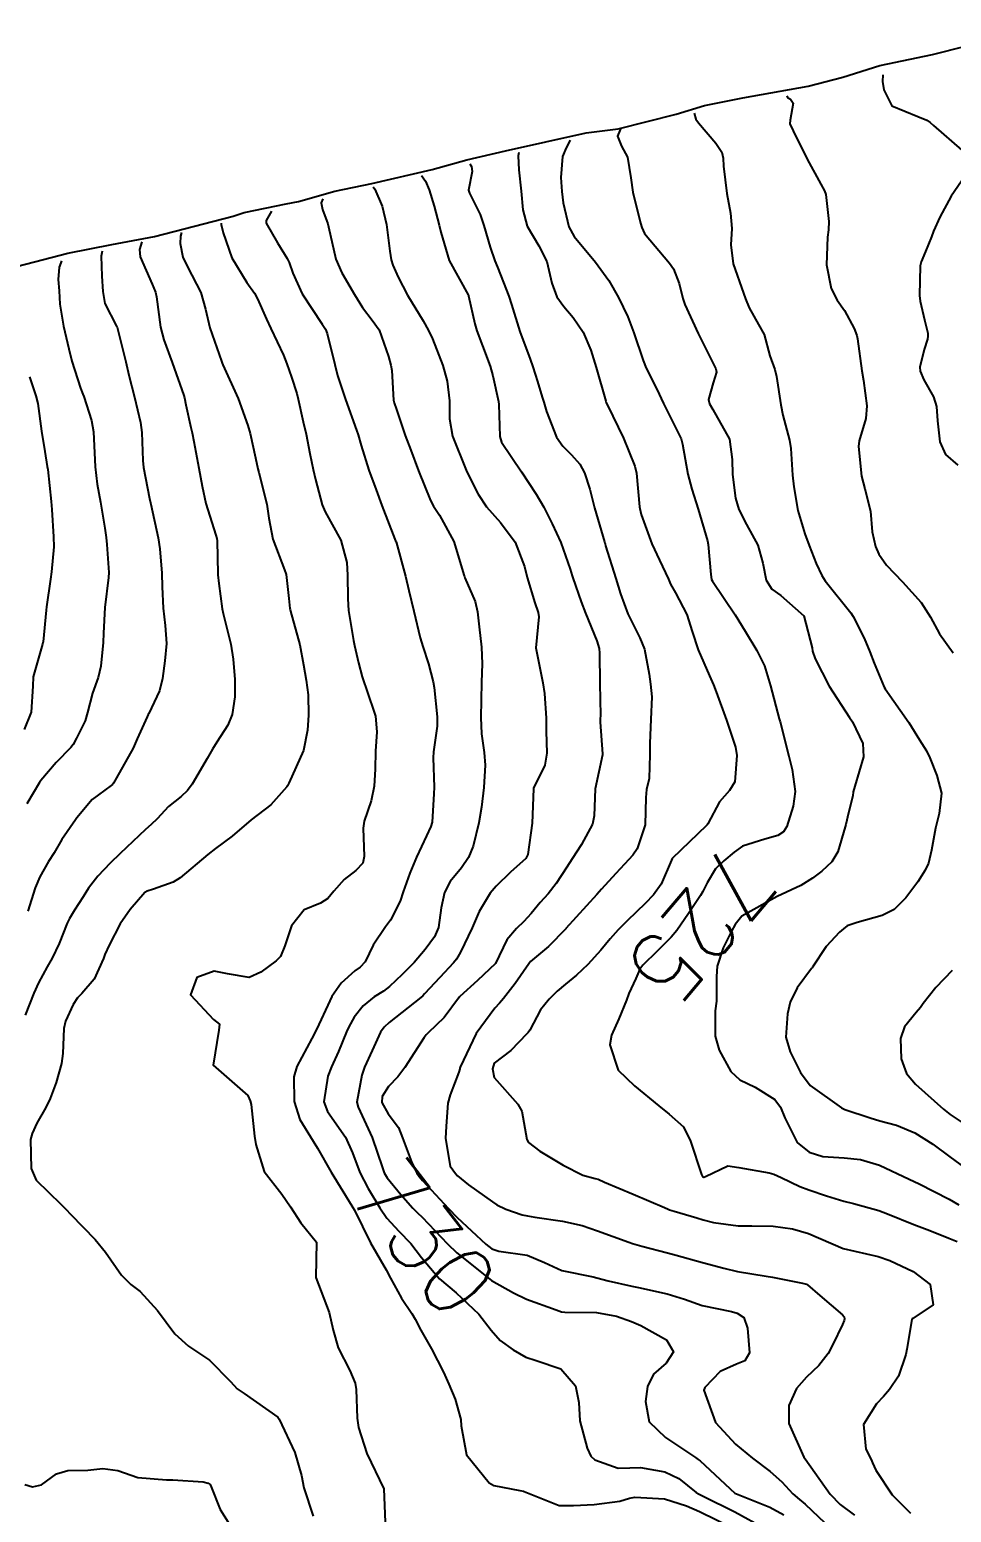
# Model space of a CAD drawing. Header units: metres. Extents: x 298520 to 308411, y 7433745 to 7450750.
# Drawn here: x 299392.7 to 299445.2, y 7449661.3 to 7449745.8 of the extents above; entities that cross this region are included whole.
import ezdxf
from ezdxf.enums import TextEntityAlignment as Align

# ---------------------------------------------------------------- set-up
doc = ezdxf.new("R2010")
doc.units = ezdxf.units.M
doc.header["$LTSCALE"] = 10
for name, color, linetype in [('Area', 45, 'Continuous'), ('Cotas', 45, 'Continuous'), ('Curvas de Nivel 1m', 11, 'Continuous'), ('Curvas de Nivel 5m', 15, 'Continuous')]:
    doc.layers.add(name, color=color, linetype=linetype)
doc.styles.add('Style-STANDARD', font='STANDARD.shx')

msp = doc.modelspace()

# ---------------------------------------------------------------- linework, layer by layer
at = {"layer": 'Area'}
msp.add_polyline3d([(299387.225, 7449731.028, 739.11), (299394.905, 7449733.022, 735.549), (299397.411, 7449733.517, 734.79), (299399.846, 7449733.985, 734.229), (299404.321, 7449735.144, 732.127), (299404.954, 7449735.347, 732.268), (299407.348, 7449735.832, 730.87), (299408.04, 7449735.971, 730.539), (299410.116, 7449736.567, 729.849), (299412.214, 7449736.997, 731.17), (299415.654, 7449737.799, 731.248), (299417.62, 7449738.341, 727.478), (299419.827, 7449738.851, 726.419), (299424.422, 7449739.884, 724.771), (299426.237, 7449740.117, 724.151), (299429.547, 7449740.956, 723.487), (299431.151, 7449741.438, 723.439), (299433.347, 7449741.87, 722.731), (299437.052, 7449742.551, 722.37), (299439.026, 7449743.049, 722.287), (299441.144, 7449743.71, 730.268), (299444.146, 7449744.347, 733.459), (299449.77, 7449745.76, 732.289)], dxfattribs=at)
at = {"layer": 'Curvas de Nivel 1m', "flags": 128}
for points, elevation in [([(299441.303, 7449743.19), (299441.29, 7449742.803), (299441.376, 7449742.325), (299441.834, 7449741.414), (299443.314, 7449740.819), (299443.826, 7449740.604), (299443.998, 7449740.471), (299444.188, 7449740.295), (299445.802, 7449738.906)], 721), ([(299435.843, 7449741.99), (299435.876, 7449741.902), (299436.049, 7449741.795), (299436.213, 7449741.575), (299436.034, 7449740.597), (299436.023, 7449740.388), (299436.204, 7449739.999), (299436.995, 7449738.378), (299437.779, 7449736.953), (299437.997, 7449736.589), (299438.066, 7449736.366), (299438.231, 7449734.837), (299438.215, 7449734.363), (299438.169, 7449733.942), (299438.099, 7449732.364), (299438.369, 7449731.02), (299438.717, 7449730.355), (299439.123, 7449729.774), (299439.687, 7449728.733), (299439.829, 7449728.339), (299439.87, 7449728.148), (299440.118, 7449726.335), (299440.208, 7449725.774), (299440.395, 7449724.332), (299440.346, 7449723.609), (299439.969, 7449722.336), (299439.92, 7449722.016), (299440.095, 7449720.335), (299440.296, 7449719.613), (299440.618, 7449718.329), (299440.713, 7449717.16), (299440.894, 7449716.326), (299441.087, 7449715.885), (299441.522, 7449715.267), (299442.431, 7449714.311), (299443.495, 7449713.13), (299444.034, 7449712.292), (299444.546, 7449711.356), (299445.322, 7449710.272)], 722), ([(299430.563, 7449741), (299430.66, 7449740.659), (299430.816, 7449740.45), (299431.811, 7449739.286), (299432.153, 7449738.782), (299432.23, 7449738.434), (299432.246, 7449737.984), (299432.438, 7449736.43), (299432.648, 7449735.313), (299432.71, 7449734.43), (299432.665, 7449733.505), (299432.797, 7449732.429), (299433.37, 7449730.76), (299433.499, 7449730.422), (299433.698, 7449729.912), (299434.235, 7449728.959), (299434.553, 7449728.407), (299434.882, 7449727.184), (299435.157, 7449726.397), (299435.266, 7449726.012), (299435.501, 7449724.392), (299435.624, 7449723.807), (299436.002, 7449722.386), (299436.075, 7449721.908), (299436.176, 7449720.384), (299436.245, 7449719.714), (299436.469, 7449718.381), (299436.868, 7449717.052), (299437.126, 7449716.374), (299437.523, 7449715.364), (299437.83, 7449714.679), (299438.034, 7449714.365), (299439.486, 7449712.553), (299439.621, 7449712.348), (299440.244, 7449711.112), (299440.566, 7449710.333), (299440.81, 7449709.683), (299441.381, 7449708.321), (299441.441, 7449708.22), (299442.796, 7449706.306), (299443.403, 7449705.316), (299443.789, 7449704.686), (299443.983, 7449704.291), (299444.379, 7449703.281), (299444.658, 7449702.281), (299444.516, 7449701.122), (299444.315, 7449700.285), (299444.081, 7449699.04), (299443.909, 7449698.291), (299443.723, 7449697.887), (299443.307, 7449697.227), (299442.915, 7449696.688), (299442.62, 7449696.307), (299441.954, 7449695.645), (299441.283, 7449695.308), (299439.856, 7449694.919), (299439.277, 7449694.716), (299439.067, 7449694.56), (299438.841, 7449694.354), (299438.077, 7449693.55), (299437.304, 7449692.369), (299437.287, 7449692.335), (299437.252, 7449692.287), (299436.431, 7449691.182), (299436.039, 7449690.382), (299435.882, 7449689.718), (299435.799, 7449688.384), (299436.033, 7449687.544), (299436.629, 7449686.376), (299437.172, 7449685.629), (299438.958, 7449684.352), (299439.152, 7449684.268), (299440.6, 7449683.781), (299441.146, 7449683.623), (299442.092, 7449683.362), (299443.139, 7449682.93), (299444.155, 7449682.29), (299445.122, 7449681.573), (299446.91, 7449680.253)], 723), ([(299426.423, 7449740.16), (299426.341, 7449740.015), (299426.204, 7449739.701), (299426.435, 7449739.13), (299426.783, 7449738.5), (299426.96, 7449737.324), (299427.073, 7449736.497), (299427.509, 7449734.739), (299427.584, 7449734.492), (299427.748, 7449734.147), (299429.174, 7449732.468), (299429.399, 7449732.144), (299429.711, 7449731.305), (299429.92, 7449730.458), (299430.044, 7449730.112), (299430.802, 7449728.449), (299431.658, 7449726.746), (299431.799, 7449726.439), (299431.835, 7449726.255), (299431.645, 7449725.638), (299431.385, 7449724.693), (299431.438, 7449724.442), (299431.628, 7449724.121), (299432.582, 7449722.43), (299432.741, 7449721.279), (299432.744, 7449720.428), (299432.919, 7449719.077), (299433.108, 7449718.425), (299433.55, 7449717.576), (299434.199, 7449716.41), (299434.487, 7449715.37), (299434.674, 7449714.403), (299434.998, 7449713.888), (299435.504, 7449713.529), (299436.808, 7449712.377), (299437.291, 7449710.547), (299437.316, 7449710.371), (299437.459, 7449709.933), (299438.252, 7449708.362), (299439.417, 7449706.591), (299439.576, 7449706.348), (299440.178, 7449705.115), (299440.206, 7449704.338), (299439.709, 7449702.678), (299439.627, 7449702.346), (299439.595, 7449702.121), (299439.355, 7449701.148), (299439.202, 7449700.494), (299439.169, 7449700.352), (299438.748, 7449698.936), (299438.4, 7449698.359), (299437.839, 7449697.841), (299437.309, 7449697.428), (299436.652, 7449697.027), (299435.293, 7449696.39), (299433.281, 7449695.267), (299432.897, 7449694.804), (299432.702, 7449694.426), (299432.223, 7449693.471), (299431.887, 7449692.434), (299431.847, 7449691.831), (299431.842, 7449690.434), (299431.773, 7449689.879), (299431.763, 7449688.434), (299431.99, 7449687.637), (299432.662, 7449686.425), (299433.176, 7449685.953), (299434.052, 7449685.525), (299435.16, 7449684.831), (299435.485, 7449684.387), (299435.741, 7449683.791), (299436.436, 7449682.377), (299437.125, 7449681.831), (299437.894, 7449681.589), (299439.12, 7449681.514), (299440.039, 7449681.417), (299441.114, 7449681.088), (299442.812, 7449680.303), (299443.101, 7449680.153), (299443.375, 7449680.023), (299445.092, 7449679.146), (299445.648, 7449678.831)], 724), ([(299420.593, 7449738.77), (299420.552, 7449738.573), (299420.594, 7449737.769), (299420.727, 7449736.57), (299420.824, 7449735.508), (299421.06, 7449734.567), (299421.736, 7449733.453), (299422.183, 7449732.553), (299422.476, 7449731.314), (299422.751, 7449730.544), (299423.143, 7449729.984), (299423.691, 7449729.358), (299424.25, 7449728.524), (299424.678, 7449727.51), (299424.988, 7449726.517), (299425.54, 7449724.605), (299425.568, 7449724.511), (299425.631, 7449724.371), (299426.54, 7449722.501), (299427.19, 7449720.891), (299427.287, 7449720.493), (299427.466, 7449718.589), (299427.479, 7449718.491), (299427.558, 7449718.142), (299428.155, 7449716.481), (299428.6, 7449715.55), (299429.109, 7449714.466), (299429.231, 7449714.185), (299429.505, 7449713.68), (299430.15, 7449712.453), (299430.452, 7449711.476), (299430.802, 7449710.447), (299431.448, 7449708.954), (299431.67, 7449708.438), (299431.826, 7449708.047), (299432.418, 7449706.43), (299432.925, 7449704.897), (299433.004, 7449704.424), (299432.885, 7449702.918), (299432.588, 7449702.428), (299432.009, 7449701.788), (299431.344, 7449700.534), (299431.311, 7449700.473), (299431.281, 7449700.441), (299429.324, 7449698.55), (299429.279, 7449698.47), (299428.689, 7449697.089), (299428.26, 7449696.48), (299427.78, 7449695.993), (299427.283, 7449695.518), (299426.762, 7449695.012), (299426.25, 7449694.5), (299425.79, 7449693.983), (299425.261, 7449693.344), (299424.521, 7449692.521), (299423.863, 7449691.911), (299423.236, 7449691.4), (299422.774, 7449691), (299422.313, 7449690.549), (299421.831, 7449689.94), (299421.205, 7449688.777), (299421.115, 7449688.649), (299421.041, 7449688.562), (299420.142, 7449687.622), (299419.186, 7449686.892), (299419.084, 7449686.581), (299419.175, 7449686.081), (299420.53, 7449684.569), (299420.75, 7449684.167), (299421.053, 7449682.561), (299421.13, 7449682.388), (299421.785, 7449681.891), (299423.111, 7449681.083), (299424.238, 7449680.523), (299424.93, 7449680.341), (299425.101, 7449680.289), (299425.474, 7449680.131), (299427.092, 7449679.441), (299428.879, 7449678.678), (299429.084, 7449678.581), (299429.163, 7449678.548), (299429.438, 7449678.465), (299430.719, 7449678.085), (299431.078, 7449677.98), (299431.675, 7449677.835), (299433.075, 7449677.645), (299433.85, 7449677.638), (299435.075, 7449677.626), (299436.164, 7449677.474), (299437.071, 7449677.209), (299439.063, 7449676.35), (299441.056, 7449675.887), (299441.703, 7449675.663), (299443.044, 7449675.039), (299444.012, 7449674.29), (299444.176, 7449673.134), (299443.014, 7449672.363), (299442.981, 7449672.333), (299442.971, 7449672.3), (299442.681, 7449670.609), (299442.622, 7449670.304), (299442.199, 7449669.08), (299441.692, 7449668.313), (299441.357, 7449667.918), (299440.955, 7449667.49), (299440.205, 7449666.331), (299440.341, 7449664.91), (299440.64, 7449664.324), (299440.727, 7449664.139), (299440.907, 7449663.726), (299441.842, 7449662.311), (299442.883, 7449661.27)], 726), ([(299417.793, 7449738.11), (299417.89, 7449737.968), (299417.93, 7449737.674), (299417.731, 7449736.61), (299417.771, 7449736.447), (299418.392, 7449735.233), (299418.59, 7449734.597), (299418.957, 7449733.369), (299419.225, 7449732.587), (299419.365, 7449732.23), (299419.711, 7449731.354), (299420.012, 7449730.577), (299420.175, 7449730.098), (299420.649, 7449728.57), (299421.237, 7449726.986), (299421.389, 7449726.563), (299421.645, 7449725.722), (299421.915, 7449724.835), (299422.003, 7449724.554), (299422.159, 7449724.018), (299422.739, 7449722.543), (299423.099, 7449722.038), (299423.593, 7449721.54), (299424.059, 7449721.005), (299424.33, 7449720.529), (299424.635, 7449719.585), (299424.895, 7449718.52), (299425.46, 7449716.585), (299425.484, 7449716.511), (299425.495, 7449716.473), (299425.531, 7449716.356), (299426.111, 7449714.504), (299426.383, 7449713.622), (299426.802, 7449712.497), (299427.472, 7449711.128), (299427.743, 7449710.486), (299428.015, 7449709.048), (299428.089, 7449708.48), (299428.151, 7449707.76), (299428.107, 7449706.48), (299428.041, 7449705.123), (299428.055, 7449704.48), (299428.014, 7449703.115), (299427.853, 7449702.483), (299427.817, 7449702.032), (299427.781, 7449700.483), (299427.329, 7449699.105), (299427.078, 7449698.74), (299426.857, 7449698.495), (299426.118, 7449697.694), (299425.297, 7449696.812), (299425.029, 7449696.514), (299423.273, 7449694.571), (299423.258, 7449694.555), (299422.275, 7449693.538), (299421.254, 7449692.683), (299421.191, 7449692.623), (299421.149, 7449692.561), (299420.371, 7449691.433), (299419.711, 7449690.575), (299419.485, 7449690.313), (299419.217, 7449690.032), (299418.156, 7449688.596), (299417.244, 7449686.67), (299417.228, 7449686.609), (299417.223, 7449686.569), (299417.18, 7449686.391), (299416.683, 7449685.092), (299416.549, 7449684.616), (299416.45, 7449683.307), (299416.409, 7449682.617), (299416.683, 7449681.041), (299416.975, 7449680.611), (299417.102, 7449680.475), (299417.73, 7449679.97), (299419.087, 7449678.997), (299419.335, 7449678.835), (299419.854, 7449678.578), (299420.78, 7449678.264), (299421.079, 7449678.2), (299421.502, 7449678.132), (299423.077, 7449677.907), (299424.197, 7449677.646), (299425.071, 7449677.349), (299426.857, 7449676.701), (299427.064, 7449676.632), (299427.59, 7449676.485), (299429.057, 7449676.104), (299429.55, 7449675.968), (299431.049, 7449675.543), (299432.255, 7449675.218), (299433.042, 7449675.035), (299434.667, 7449674.775), (299435.038, 7449674.722), (299436.745, 7449674.374), (299436.968, 7449674.307), (299437.032, 7449674.272), (299437.72, 7449673.669), (299439.015, 7449672.571), (299439.11, 7449672.445), (299439.128, 7449672.348), (299439.11, 7449672.25), (299439.008, 7449672.022), (299438.468, 7449670.878), (299438.208, 7449670.358), (299437.666, 7449669.673), (299436.969, 7449669.026), (299436.405, 7449668.378), (299435.967, 7449667.398), (299435.96, 7449666.385), (299436.816, 7449664.47), (299436.889, 7449664.37), (299438.321, 7449662.356), (299438.887, 7449661.772), (299439.7, 7449661.157)], 727), ([(299412.293, 7449736.8), (299412.384, 7449736.671), (299412.802, 7449735.703), (299413.056, 7449734.66), (299413.246, 7449733.142), (299413.318, 7449732.656), (299413.409, 7449732.344), (299413.713, 7449731.655), (299414.254, 7449730.644), (299415.14, 7449729.184), (299415.449, 7449728.632), (299415.676, 7449728.147), (299416.263, 7449726.624), (299416.516, 7449725.75), (299416.641, 7449724.62), (299416.639, 7449723.604), (299416.818, 7449722.618), (299417.584, 7449720.672), (299417.612, 7449720.61), (299418.268, 7449719.297), (299418.739, 7449718.592), (299419.549, 7449717.684), (299420.372, 7449716.572), (299420.902, 7449715.183), (299421.055, 7449714.565), (299421.499, 7449713.124), (299421.69, 7449712.558), (299421.732, 7449712.315), (299421.558, 7449710.559), (299421.568, 7449710.453), (299421.948, 7449708.555), (299422.044, 7449707.944), (299422.14, 7449706.553), (299422.145, 7449705.813), (299422.176, 7449704.552), (299422.074, 7449703.865), (299421.423, 7449702.559), (299421.414, 7449702.518), (299421.343, 7449700.56), (299421.101, 7449698.786), (299420.979, 7449698.563), (299420.115, 7449697.772), (299419.307, 7449696.986), (299418.964, 7449696.585), (299418.338, 7449695.543), (299417.93, 7449694.6), (299417.259, 7449693.213), (299417.035, 7449692.832), (299416.868, 7449692.614), (299416.086, 7449691.776), (299415.226, 7449690.848), (299415.119, 7449690.737), (299415.001, 7449690.633), (299413.208, 7449689.208), (299412.916, 7449688.953), (299412.708, 7449688.665), (299412.24, 7449687.622), (299411.81, 7449686.674), (299411.642, 7449686.209), (299411.368, 7449684.678), (299411.433, 7449684.394), (299412.236, 7449682.669), (299412.822, 7449680.948), (299412.927, 7449680.662), (299413.1, 7449680.365), (299413.861, 7449679.418), (299414.561, 7449678.638), (299414.822, 7449678.375), (299415.078, 7449678.127), (299416.524, 7449676.615), (299417.055, 7449676.1), (299418.942, 7449674.591), (299419.032, 7449674.528), (299420.282, 7449673.828), (299421.022, 7449673.469), (299422.71, 7449672.849), (299423.015, 7449672.747), (299423.202, 7449672.725), (299425.015, 7449672.693), (299426.146, 7449672.499), (299427.008, 7449672.192), (299427.531, 7449671.959), (299428.993, 7449671.153), (299429.393, 7449670.464), (299428.976, 7449669.808), (299428.261, 7449669.187), (299427.914, 7449668.48), (299427.797, 7449667.64), (299428.006, 7449666.479), (299428.93, 7449665.585), (299430.638, 7449664.444), (299430.807, 7449664.337), (299430.911, 7449664.262), (299432.893, 7449662.42), (299434.885, 7449661.614), (299435.672, 7449661.18)], 729), ([(299415.043, 7449737.45), (299415.27, 7449737.129), (299415.488, 7449736.633), (299415.764, 7449735.707), (299416.052, 7449734.627), (299416.139, 7449734.234), (299416.628, 7449732.621), (299417.703, 7449730.659), (299417.718, 7449730.625), (299417.727, 7449730.61), (299418.087, 7449729.004), (299418.2, 7449728.602), (299418.522, 7449727.745), (299418.957, 7449726.59), (299419.108, 7449726.049), (299419.434, 7449724.583), (299419.455, 7449724.407), (299419.5, 7449722.582), (299419.608, 7449722.259), (299420.736, 7449720.568), (299421.57, 7449719.299), (299422.003, 7449718.556), (299422.492, 7449717.608), (299422.986, 7449716.545), (299423.518, 7449715.026), (299423.628, 7449714.652), (299423.661, 7449714.538), (299424.14, 7449713.171), (299424.384, 7449712.527), (299425.036, 7449710.95), (299425.17, 7449710.514), (299425.19, 7449710.244), (299425.196, 7449708.514), (299425.229, 7449706.7), (299425.227, 7449706.513), (299425.228, 7449706.329), (299425.352, 7449704.511), (299425.344, 7449704.463), (299424.937, 7449702.517), (299424.876, 7449700.991), (299424.784, 7449700.518), (299424.154, 7449699.351), (299423.623, 7449698.535), (299423.318, 7449698.059), (299422.718, 7449697.137), (299422.253, 7449696.551), (299421.806, 7449696.044), (299421.286, 7449695.427), (299420.873, 7449694.97), (299420.448, 7449694.568), (299419.908, 7449693.932), (299419.253, 7449692.58), (299418.232, 7449691.601), (299417.224, 7449690.699), (299417.18, 7449690.654), (299417.146, 7449690.611), (299416.332, 7449689.499), (299415.423, 7449688.628), (299415.313, 7449688.518), (299415.2, 7449688.356), (299414.092, 7449686.646), (299413.701, 7449686.126), (299413.166, 7449685.563), (299412.81, 7449685.011), (299412.795, 7449684.664), (299413.146, 7449684.009), (299413.732, 7449683.244), (299413.963, 7449682.648), (299414.471, 7449681.281), (299414.773, 7449680.635), (299414.908, 7449680.44), (299415.099, 7449680.222), (299416.575, 7449678.615), (299417.078, 7449678.107), (299418.703, 7449676.594), (299419.059, 7449676.334), (299419.449, 7449676.192), (299421.054, 7449675.965), (299422.043, 7449675.555), (299423.041, 7449675.101), (299424.827, 7449674.723), (299425.035, 7449674.672), (299425.674, 7449674.504), (299427.03, 7449674.202), (299427.398, 7449674.118), (299429.026, 7449673.764), (299430.022, 7449673.454), (299431.02, 7449673.098), (299432.69, 7449672.75), (299433.015, 7449672.667), (299433.407, 7449672.416), (299433.616, 7449671.802), (299433.716, 7449670.413), (299433.449, 7449669.945), (299432.976, 7449669.761), (299432.052, 7449669.349), (299431.172, 7449668.438), (299431.12, 7449668.279), (299431.777, 7449666.432), (299432.925, 7449665.193), (299433.895, 7449664.41), (299434.905, 7449663.646), (299435.57, 7449663.06), (299436.182, 7449662.381), (299436.565, 7449662.051), (299436.887, 7449661.79), (299438.389, 7449660.355)], 728), ([(299445.782, 7449737.131), (299445.199, 7449736.279), (299444.559, 7449735.086), (299444.203, 7449734.293), (299444.074, 7449733.97), (299443.735, 7449733.121), (299443.499, 7449732.53), (299443.443, 7449732.303), (299443.391, 7449730.618), (299443.432, 7449730.303), (299443.692, 7449729.233), (299443.871, 7449728.484), (299443.875, 7449728.297), (299443.849, 7449728.129), (299443.672, 7449727.542), (299443.419, 7449726.54), (299443.44, 7449726.302), (299443.648, 7449725.815), (299444.196, 7449724.849), (299444.37, 7449724.289), (299444.432, 7449723.477), (299444.555, 7449722.286), (299444.881, 7449721.566), (299445.59, 7449720.951)], 721), ([(299406.513, 7449735.43), (299406.201, 7449734.894), (299406.196, 7449734.743), (299406.854, 7449733.615), (299407.399, 7449732.725), (299407.505, 7449732.507), (299407.715, 7449731.891), (299408.247, 7449730.715), (299409.4, 7449728.989), (299409.59, 7449728.701), (299409.679, 7449728.457), (299410.105, 7449726.695), (299410.271, 7449726.07), (299410.711, 7449724.689), (299411.34, 7449722.958), (299411.432, 7449722.682), (299411.604, 7449722.073), (299412.055, 7449720.673), (299412.461, 7449719.556), (299412.791, 7449718.662), (299413.534, 7449716.737), (299413.57, 7449716.65), (299413.597, 7449716.585), (299414.128, 7449714.644), (299414.332, 7449713.815), (299414.613, 7449712.639), (299414.977, 7449711.129), (299415.126, 7449710.633), (299415.453, 7449709.638), (299415.718, 7449708.627), (299415.776, 7449708.289), (299415.946, 7449706.625), (299415.937, 7449706.095), (299415.736, 7449704.627), (299415.72, 7449704.297), (299415.763, 7449702.626), (299415.757, 7449702.236), (299415.648, 7449700.627), (299415.587, 7449700.381), (299415.335, 7449699.847), (299414.769, 7449698.638), (299414.391, 7449697.721), (299414.006, 7449696.649), (299413.823, 7449696.124), (299413.279, 7449695.049), (299413.118, 7449694.819), (299412.988, 7449694.663), (299412.303, 7449693.629), (299411.843, 7449692.674), (299411.556, 7449692.37), (299411.245, 7449692.155), (299410.467, 7449691.455), (299409.942, 7449690.693), (299409.706, 7449690.207), (299409.207, 7449689.101), (299409.013, 7449688.703), (299408.801, 7449688.308), (299407.952, 7449686.718), (299407.781, 7449686.114), (299407.804, 7449684.72), (299408.116, 7449683.688), (299408.719, 7449682.706), (299408.887, 7449682.461), (299409.127, 7449682.061), (299409.907, 7449680.692), (299411.084, 7449678.775), (299411.146, 7449678.679), (299411.227, 7449678.533), (299412.142, 7449676.669), (299413.04, 7449675.131), (299413.291, 7449674.656), (299413.9, 7449673.526), (299414.498, 7449672.638), (299414.689, 7449672.314), (299415.003, 7449671.688), (299415.618, 7449670.624), (299416.292, 7449669.298), (299416.606, 7449668.614), (299416.954, 7449667.76), (299417.286, 7449666.607), (299417.296, 7449666.248), (299417.612, 7449664.603), (299418.897, 7449663.003), (299419.164, 7449662.854), (299420.65, 7449662.564), (299420.852, 7449662.52), (299420.892, 7449662.506), (299420.991, 7449662.46), (299422.885, 7449661.707), (299423.707, 7449661.71), (299424.885, 7449661.77), (299426.343, 7449661.954), (299426.889, 7449662.129), (299427.186, 7449662.191), (299428.889, 7449662.097), (299430.131, 7449661.697), (299430.882, 7449661.362), (299432.807, 7449660.421)], 731), ([(299401.383, 7449734.21), (299401.325, 7449733.992), (299401.303, 7449733.581), (299401.465, 7449732.803), (299401.725, 7449732.254), (299402.479, 7449730.788), (299402.753, 7449729.844), (299403, 7449728.78), (299403.654, 7449726.874), (299403.697, 7449726.77), (299403.745, 7449726.676), (299404.614, 7449724.76), (299405.155, 7449723.217), (299405.286, 7449722.753), (299405.592, 7449721.367), (299405.725, 7449720.749), (299405.781, 7449720.548), (299406.242, 7449718.743), (299406.346, 7449717.947), (299406.581, 7449716.74), (299407.254, 7449714.995), (299407.333, 7449714.732), (299407.499, 7449713.368), (299407.55, 7449712.785), (299407.561, 7449712.729), (299407.584, 7449712.636), (299408.119, 7449710.72), (299408.329, 7449709.594), (299408.474, 7449708.715), (299408.59, 7449707.868), (299408.619, 7449706.712), (299408.564, 7449705.872), (299408.322, 7449704.716), (299407.5, 7449702.854), (299407.438, 7449702.729), (299407.414, 7449702.688), (299407.372, 7449702.638), (299406.475, 7449701.62), (299405.343, 7449700.75), (299404.271, 7449699.824), (299403.326, 7449699.124), (299402.875, 7449698.777), (299401.309, 7449697.449), (299400.909, 7449697.202), (299399.789, 7449696.815), (299399.42, 7449696.7), (299399.3, 7449696.621), (299398.464, 7449695.654), (299397.895, 7449694.841), (299397.261, 7449693.616), (299397.025, 7449693.083), (299396.936, 7449692.853), (299396.412, 7449691.682), (299395.701, 7449690.865), (299395.458, 7449690.63), (299395.217, 7449690.241), (299394.784, 7449689.299), (299394.683, 7449688.875), (299394.62, 7449687.445), (299394.553, 7449686.876), (299394.241, 7449685.805), (299393.904, 7449684.882), (299393.665, 7449684.367), (299393.139, 7449683.477), (299392.886, 7449682.894), (299392.794, 7449682.56), (299392.824, 7449680.894), (299393.103, 7449680.238), (299394.503, 7449678.876), (299394.794, 7449678.588), (299395.077, 7449678.286), (299396.462, 7449676.856), (299397.052, 7449676.146), (299397.968, 7449674.836), (299398.5, 7449674.301), (299399.024, 7449673.894), (299400.022, 7449672.81), (299401, 7449671.49), (299401.785, 7449670.792), (299402.981, 7449669.99), (299404.17, 7449668.762), (299404.559, 7449668.356), (299404.956, 7449668.086), (299406.863, 7449666.731), (299406.941, 7449666.63), (299407.834, 7449664.721), (299408.207, 7449663.41), (299408.338, 7449662.716), (299408.877, 7449661.094)], 733), ([(299403.643, 7449734.74), (299403.635, 7449734.713), (299403.643, 7449734.663), (299403.747, 7449734.183), (299404.253, 7449732.765), (299405.105, 7449731.363), (299405.53, 7449730.752), (299405.7, 7449730.427), (299406.214, 7449729.268), (299406.465, 7449728.738), (299407.182, 7449727.213), (299407.377, 7449726.733), (299407.645, 7449725.965), (299407.943, 7449725.032), (299408.026, 7449724.724), (299408.318, 7449723.418), (299408.478, 7449722.717), (299408.697, 7449721.613), (299408.877, 7449720.711), (299409.014, 7449720.145), (299409.387, 7449718.703), (299409.557, 7449718.297), (299410.459, 7449716.691), (299410.79, 7449715.418), (299410.829, 7449714.687), (299410.843, 7449713.343), (299410.897, 7449712.686), (299411.184, 7449710.966), (299411.239, 7449710.682), (299411.453, 7449709.702), (299411.666, 7449708.897), (299411.739, 7449708.676), (299411.919, 7449708.189), (299412.421, 7449706.665), (299412.512, 7449705.772), (299412.437, 7449704.67), (299412.401, 7449703.652), (299412.359, 7449702.67), (299412.19, 7449701.843), (299411.775, 7449700.676), (299411.723, 7449700.293), (299411.79, 7449698.675), (299411.704, 7449698.291), (299411.315, 7449697.867), (299410.643, 7449697.353), (299410.053, 7449696.693), (299409.709, 7449696.283), (299409.293, 7449696.01), (299408.368, 7449695.632), (299407.652, 7449694.724), (299407.261, 7449693.588), (299407.014, 7449692.974), (299406.771, 7449692.735), (299405.895, 7449692.092), (299405.238, 7449691.788), (299404.01, 7449691.993), (299403.243, 7449692.138), (299402.248, 7449691.779), (299401.891, 7449690.793), (299403.209, 7449689.39), (299403.543, 7449689.112), (299403.503, 7449688.775), (299403.183, 7449686.78), (299405.158, 7449685.057), (299405.3, 7449684.749), (299405.345, 7449684.554), (299405.54, 7449682.746), (299405.614, 7449682.26), (299406.087, 7449680.74), (299407.094, 7449679.439), (299407.581, 7449678.723), (299408.171, 7449677.81), (299409.063, 7449676.7), (299409.033, 7449674.7), (299409.799, 7449672.692), (299410.009, 7449671.701), (299410.298, 7449670.69), (299410.974, 7449669.39), (299411.261, 7449668.677), (299411.328, 7449668.308), (299411.38, 7449666.676), (299411.451, 7449666.159), (299411.926, 7449664.67), (299412.893, 7449662.66), (299412.978, 7449660.762)], 732), ([(299399.123, 7449733.67), (299398.999, 7449733.246), (299399.031, 7449732.827), (299399.709, 7449731.256), (299399.902, 7449730.818), (299399.967, 7449730.551), (299400.189, 7449728.815), (299400.383, 7449728.102), (299400.851, 7449726.808), (299401.507, 7449724.928), (299401.544, 7449724.801), (299401.629, 7449724.395), (299401.92, 7449723.1), (299401.992, 7449722.794), (299402.092, 7449722.306), (299402.37, 7449720.788), (299402.556, 7449719.768), (299402.777, 7449718.782), (299403.333, 7449716.976), (299403.39, 7449716.772), (299403.405, 7449716.645), (299403.452, 7449714.771), (299403.454, 7449714.713), (299403.507, 7449714.214), (299403.697, 7449712.768), (299403.754, 7449712.502), (299404.188, 7449710.763), (299404.316, 7449709.9), (299404.418, 7449708.76), (299404.423, 7449707.77), (299404.262, 7449706.762), (299404.024, 7449706.154), (299403.399, 7449705.181), (299403.147, 7449704.774), (299402.853, 7449704.243), (299401.998, 7449702.791), (299401.732, 7449702.43), (299401.362, 7449702.091), (299400.651, 7449701.509), (299399.99, 7449700.814), (299399.661, 7449700.496), (299399.337, 7449700.21), (299397.893, 7449698.841), (299397.317, 7449698.3), (299396.611, 7449697.556), (299396.095, 7449696.862), (299395.78, 7449696.381), (299395.284, 7449695.619), (299395.005, 7449695.144), (299394.88, 7449694.874), (299394.416, 7449693.724), (299394.014, 7449692.882), (299393.738, 7449692.393), (299393.239, 7449691.482), (299392.966, 7449690.894), (299392.481, 7449689.634)], 734), ([(299394.543, 7449732.59), (299394.514, 7449732.48), (299394.426, 7449732.238), (299394.363, 7449731.534), (299394.409, 7449730.883), (299394.45, 7449730.128), (299394.657, 7449728.88), (299394.961, 7449727.58), (299395.14, 7449726.875), (299395.638, 7449725.35), (299395.773, 7449725.007), (299395.827, 7449724.867), (299396.26, 7449723.501), (299396.376, 7449722.859), (299396.405, 7449722.054), (299396.46, 7449720.857), (299396.584, 7449719.866), (299396.768, 7449718.852), (299397.017, 7449717.372), (299397.085, 7449716.847), (299397.124, 7449716.442), (299397.236, 7449714.844), (299397.22, 7449714.555), (299397.01, 7449712.847), (299396.934, 7449711.392), (299396.914, 7449710.855), (299396.795, 7449709.511), (299396.632, 7449708.858), (299396.316, 7449707.98), (299396.033, 7449706.864), (299395.892, 7449706.389), (299395.401, 7449705.401), (299395.214, 7449705.053), (299395.079, 7449704.873), (299394.245, 7449704.02), (299393.374, 7449702.996), (299393.305, 7449702.891), (299392.577, 7449701.679)], 736), ([(299392.731, 7449725.991), (299393.083, 7449724.898), (299393.194, 7449724.462), (299393.418, 7449722.893), (299393.596, 7449721.74), (299393.739, 7449720.888), (299393.765, 7449720.704), (299393.962, 7449718.886), (299394.002, 7449718.44), (299394.099, 7449716.884), (299394.109, 7449716.302), (299393.99, 7449714.885), (299393.932, 7449714.462), (299393.705, 7449712.888), (299393.685, 7449712.693), (299393.497, 7449710.89), (299393.492, 7449710.86), (299393.462, 7449710.769), (299392.931, 7449708.898), (299392.918, 7449708.378), (299392.827, 7449706.899), (299392.418, 7449705.895)], 737), ([(299445.251, 7449692.175), (299444.321, 7449691.204), (299443.608, 7449690.296), (299443.448, 7449690.07), (299443.218, 7449689.781), (299442.546, 7449688.97), (299442.324, 7449688.309), (299442.353, 7449687.141), (299442.653, 7449686.305), (299443.167, 7449685.71), (299444.762, 7449684.284), (299445.15, 7449683.986), (299446.177, 7449683.298)], 722), ([(299392.46, 7449662.904), (299392.892, 7449662.781), (299393.403, 7449662.892), (299394.267, 7449663.515), (299394.905, 7449663.705), (299396.047, 7449663.717), (299396.903, 7449663.81), (299397.76, 7449663.695), (299398.898, 7449663.303), (299400.52, 7449663.18), (299400.897, 7449663.164), (299402.617, 7449663.062), (299402.895, 7449662.987), (299403.013, 7449662.897), (299403.073, 7449662.777), (299403.59, 7449661.48), (299404.046, 7449660.762)], 734)]:
    msp.add_lwpolyline(points, dxfattribs=dict(at, elevation=elevation))
at = {"layer": 'Curvas de Nivel 5m', "flags": 128}
for points, elevation in [([(299423.503, 7449739.46), (299423.281, 7449739.034), (299423.073, 7449738.541), (299422.988, 7449737.339), (299423.045, 7449736.541), (299423.117, 7449735.89), (299423.436, 7449734.535), (299423.745, 7449733.975), (299424.956, 7449732.518), (299425.713, 7449731.474), (299426.269, 7449730.504), (299426.792, 7449729.399), (299427.143, 7449728.495), (299427.659, 7449726.924), (299427.845, 7449726.487), (299428.452, 7449725.289), (299428.823, 7449724.472), (299429.61, 7449722.918), (299429.83, 7449722.458), (299429.911, 7449722.145), (299430.214, 7449720.454), (299430.437, 7449719.589), (299430.799, 7449718.448), (299431.326, 7449716.652), (299431.367, 7449716.442), (299431.516, 7449714.733), (299431.56, 7449714.44), (299431.609, 7449714.342), (299432.912, 7449712.426), (299433.479, 7449711.494), (299434.139, 7449710.41), (299434.579, 7449709.528), (299434.925, 7449708.398), (299435.415, 7449706.504), (299435.448, 7449706.39), (299435.466, 7449706.336), (299435.968, 7449704.384), (299436.144, 7449703.623), (299436.313, 7449702.381), (299436.208, 7449701.534), (299435.842, 7449700.385), (299435.659, 7449700.067), (299435.338, 7449699.86), (299434.6, 7449699.665), (299433.331, 7449699.257), (299432.841, 7449698.912), (299432.251, 7449698.431), (299431.789, 7449697.963), (299431.304, 7449697.167), (299431.068, 7449696.672), (299430.938, 7449696.445), (299430.245, 7449695.418), (299429.582, 7449694.465), (299429.269, 7449694.082), (299428.459, 7449693.28), (299427.649, 7449692.486), (299427.479, 7449692.258), (299427.242, 7449691.729), (299426.86, 7449690.862), (299426.713, 7449690.495), (299426.279, 7449689.432), (299425.866, 7449688.503), (299425.764, 7449687.937), (299426.247, 7449686.499), (299427.17, 7449685.61), (299428.562, 7449684.476), (299429.148, 7449683.996), (299429.963, 7449683.28), (299430.353, 7449682.452), (299430.983, 7449680.564), (299431.052, 7449680.441), (299431.085, 7449680.423), (299431.103, 7449680.416), (299431.125, 7449680.417), (299431.217, 7449680.439), (299432.48, 7449681.058), (299433.111, 7449680.96), (299434.848, 7449680.653), (299435.106, 7449680.582), (299435.526, 7449680.386), (299436.591, 7449679.871), (299437.096, 7449679.685), (299438.114, 7449679.338), (299439.09, 7449679.032), (299439.65, 7449678.903), (299441.085, 7449678.508), (299441.582, 7449678.315), (299443.077, 7449677.711), (299443.995, 7449677.369), (299445.07, 7449676.942), (299445.547, 7449676.752)], 725), ([(299409.423, 7449736.12), (299409.336, 7449735.899), (299409.409, 7449735.527), (299409.705, 7449734.7), (299409.75, 7449734.525), (299410.16, 7449732.696), (299410.502, 7449731.906), (299411.226, 7449730.685), (299411.695, 7449729.935), (299412.237, 7449729.22), (299412.638, 7449728.666), (299413.177, 7449727.14), (299413.301, 7449726.655), (299413.353, 7449726.357), (299413.458, 7449724.653), (299413.489, 7449724.51), (299413.628, 7449724.121), (299414.126, 7449722.645), (299414.43, 7449721.813), (299414.884, 7449720.637), (299415.566, 7449718.945), (299415.73, 7449718.628), (299416.07, 7449718.11), (299416.887, 7449716.616), (299417.473, 7449714.651), (299417.486, 7449714.61), (299417.512, 7449714.537), (299418.094, 7449713.196), (299418.241, 7449712.599), (299418.328, 7449711.749), (299418.459, 7449710.595), (299418.504, 7449709.645), (299418.472, 7449708.595), (299418.44, 7449707.582), (299418.428, 7449706.595), (299418.464, 7449705.654), (299418.608, 7449704.592), (299418.663, 7449703.868), (299418.59, 7449702.592), (299418.464, 7449701.485), (299418.317, 7449700.595), (299417.985, 7449699.256), (299417.718, 7449698.604), (299417.317, 7449698.033), (299416.678, 7449697.247), (299416.348, 7449696.62), (299416.161, 7449695.751), (299416.008, 7449694.623), (299415.795, 7449694.097), (299415.26, 7449693.371), (299414.634, 7449692.639), (299413.95, 7449691.942), (299413.232, 7449691.275), (299412.885, 7449691.007), (299412.358, 7449690.669), (299411.718, 7449690.175), (299411.211, 7449689.521), (299410.913, 7449688.976), (299410.785, 7449688.684), (299410.322, 7449687.558), (299409.92, 7449686.693), (299409.713, 7449686.157), (299409.489, 7449684.697), (299409.693, 7449684.149), (299410.716, 7449682.684), (299411.12, 7449681.802), (299411.539, 7449680.676), (299412.01, 7449679.755), (299412.668, 7449678.664), (299413.077, 7449678.068), (299413.748, 7449677.328), (299414.43, 7449676.639), (299415.051, 7449675.828), (299416.067, 7449674.62), (299417.025, 7449673.812), (299418.317, 7449672.597), (299419.004, 7449671.699), (299419.524, 7449671.108), (299420.267, 7449670.571), (299420.987, 7449670.155), (299421.579, 7449669.959), (299422.977, 7449669.494), (299423.811, 7449668.527), (299423.995, 7449667.566), (299424.054, 7449666.523), (299424.476, 7449664.968), (299424.695, 7449664.522), (299424.911, 7449664.308), (299426.247, 7449663.84), (299426.907, 7449663.859), (299427.521, 7449663.87), (299428.904, 7449663.625), (299429.698, 7449663.255), (299430.693, 7449662.443), (299430.818, 7449662.367), (299430.892, 7449662.331), (299431.085, 7449662.244), (299432.882, 7449661.351), (299434.615, 7449660.403)], 730), ([(299396.863, 7449733.14), (299396.809, 7449732.854), (299396.853, 7449731.716), (299396.903, 7449730.852), (299397.011, 7449730.165), (299397.683, 7449728.878), (299397.706, 7449728.84), (299397.716, 7449728.807), (299398.211, 7449726.834), (299398.393, 7449726.085), (299398.706, 7449724.829), (299399.051, 7449723.393), (299399.13, 7449722.825), (299399.188, 7449721.224), (299399.22, 7449720.824), (299399.565, 7449719.065), (299399.624, 7449718.819), (299399.643, 7449718.738), (299400.05, 7449716.815), (299400.15, 7449716.191), (299400.271, 7449714.812), (299400.29, 7449714.028), (299400.333, 7449712.812), (299400.456, 7449711.833), (299400.525, 7449710.809), (299400.44, 7449709.823), (299400.304, 7449708.811), (299400.135, 7449708.114), (299399.531, 7449706.819), (299399.489, 7449706.752), (299399.42, 7449706.633), (299398.866, 7449705.363), (299398.632, 7449704.831), (299397.679, 7449703.148), (299397.504, 7449702.848), (299397.45, 7449702.771), (299397.371, 7449702.705), (299396.3, 7449701.92), (299395.422, 7449700.869), (299395.388, 7449700.824), (299395.342, 7449700.753), (299394.578, 7449699.629), (299394.126, 7449698.882), (299393.818, 7449698.384), (299393.309, 7449697.518), (299393.053, 7449696.894), (299392.631, 7449695.552)], 735)]:
    msp.add_lwpolyline(points, dxfattribs=dict(at, elevation=elevation))

# ---------------------------------------------------------------- texts
at = {"layer": 'Cotas', "style": 'Style-STANDARD'}
for s, rotation, p in [('725', 229.92966, (299430.971, 7449694.741, 725)), ('730', 307.84214, (299415.193, 7449676.974, 730))]:
    msp.add_text(s, height=4, rotation=rotation, dxfattribs=at).set_placement(p, align=Align.MIDDLE_CENTER)

doc.saveas('drawing.dxf')
